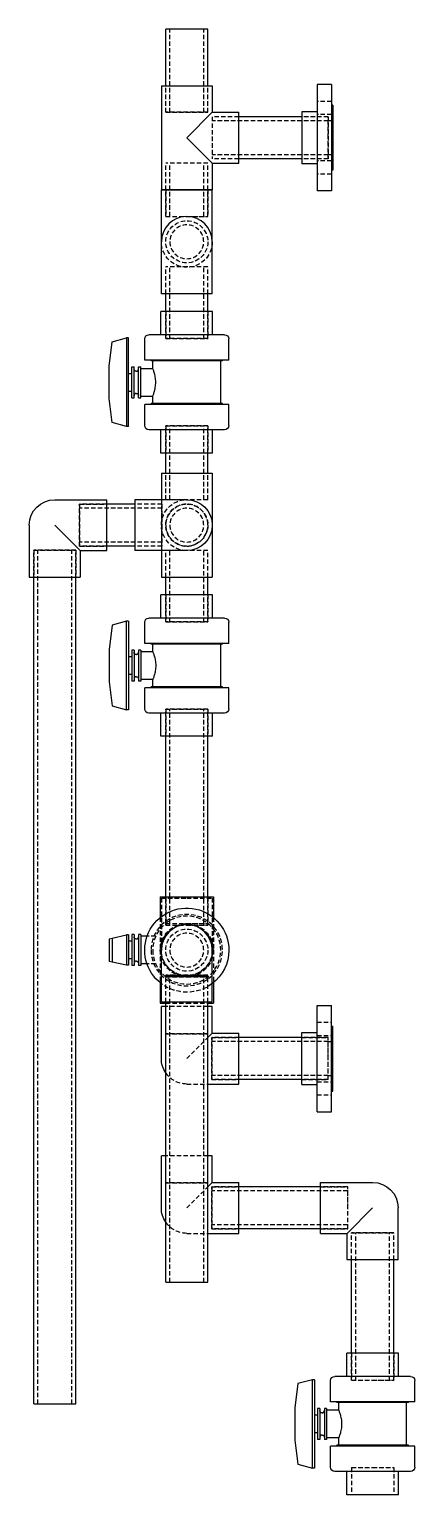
# Model space of a CAD drawing. Header units: inches. Extents: x 384 to 2495, y 344 to 1371.
# Drawn here: x 2135.8 to 2157.5, y 477.1 to 559.9 of the extents above; entities that cross this region are included whole.
import ezdxf

# ---------------------------------------------------------------- set-up
doc = ezdxf.new("R2010")
doc.units = ezdxf.units.IN
doc.header["$MEASUREMENT"] = 0
doc.linetypes.add('HIDDEN', pattern=[0.375, 0.25, -0.125])
doc.layers.add('HIDDEN', color=4, linetype='HIDDEN')
doc.layers.add('VISIBLE', color=7, linetype='Continuous')

msp = doc.modelspace()

# ---------------------------------------------------------------- linework, layer by layer
at = {"layer": 'HIDDEN'}
for p, q in [((2143.703, 555.207), (2143.703, 559.894)), ((2145.616, 555.207), (2145.616, 559.894)), ((2143.472, 555.207), (2143.472, 556.707)), ((2143.472, 555.207), (2143.472, 556.707)), ((2145.847, 555.207), (2145.847, 556.707)), ((2145.847, 555.207), (2145.847, 556.707)), ((2152.842, 555.824), (2152.029, 555.824)), ((2143.472, 555.207), (2145.847, 555.207)), ((2145.847, 555.207), (2143.472, 555.207)), ((2146.097, 554.957), (2146.097, 552.582)), ((2147.597, 554.957), (2146.097, 554.957)), ((2146.097, 554.957), (2146.097, 552.582)), ((2147.597, 554.957), (2146.097, 554.957)), ((2152.654, 554.726), (2146.097, 554.726)), ((2152.654, 554.957), (2151.154, 554.957)), ((2152.654, 554.957), (2151.154, 554.957)), ((2152.842, 555.074), (2152.029, 555.074)), ((2152.654, 553.769), (2152.654, 554.957)), ((2152.654, 554.957), (2152.654, 554.609)), ((2152.842, 554.726), (2152.654, 554.726)), ((2152.654, 554.609), (2152.654, 552.582)), ((2152.904, 554.919), (2152.842, 554.919)), ((2152.654, 552.582), (2152.654, 553.769)), ((2152.654, 552.813), (2146.097, 552.813)), ((2152.842, 552.813), (2152.654, 552.813)), ((2145.847, 552.332), (2143.472, 552.332)), ((2143.472, 549.332), (2143.472, 552.332)), ((2145.847, 552.332), (2143.472, 552.332)), ((2143.472, 550.832), (2143.472, 552.332)), ((2143.703, 549.332), (2143.703, 552.332)), ((2145.616, 549.332), (2145.616, 552.332)), ((2145.847, 549.332), (2145.847, 552.332)), ((2145.847, 550.832), (2145.847, 552.332)), ((2147.597, 552.582), (2146.097, 552.582)), ((2147.597, 552.582), (2146.097, 552.582)), ((2152.654, 552.582), (2151.154, 552.582)), ((2152.654, 552.582), (2151.154, 552.582)), ((2152.842, 552.465), (2152.029, 552.465)), ((2152.904, 552.619), (2152.842, 552.619)), ((2152.842, 551.715), (2152.029, 551.715)), ((2143.472, 550.832), (2143.472, 549.332)), ((2145.847, 550.832), (2145.847, 549.332)), ((2143.472, 549.332), (2145.847, 549.332)), ((2143.472, 549.332), (2144.66, 549.332)), ((2144.66, 549.332), (2145.847, 549.332)), ((2145.847, 546.488), (2143.472, 546.488)), ((2143.472, 544.957), (2143.472, 546.488)), ((2145.847, 546.488), (2143.472, 546.488)), ((2143.472, 544.957), (2143.472, 546.488)), ((2143.703, 542.425), (2143.703, 546.488)), ((2145.616, 542.425), (2145.616, 546.488)), ((2145.847, 544.957), (2145.847, 546.488)), ((2145.847, 544.957), (2145.847, 546.488)), ((2143.472, 542.425), (2143.472, 543.957)), ((2143.472, 543.957), (2143.472, 542.425)), ((2145.847, 542.425), (2145.847, 543.957)), ((2145.847, 543.957), (2145.847, 542.425)), ((2145.847, 542.425), (2143.472, 542.425)), ((2143.472, 542.425), (2144.66, 542.425)), ((2144.66, 542.425), (2145.847, 542.425)), ((2145.847, 537.498), (2143.472, 537.498)), ((2143.472, 535.967), (2143.472, 537.498)), ((2143.472, 537.498), (2144.66, 537.498)), ((2143.472, 537.498), (2143.472, 535.967)), ((2143.703, 533.332), (2143.703, 537.498)), ((2144.66, 537.498), (2145.847, 537.498)), ((2145.616, 533.332), (2145.616, 537.498)), ((2145.847, 535.967), (2145.847, 537.498)), ((2145.847, 537.498), (2145.847, 535.967)), ((2143.472, 533.332), (2143.472, 534.832)), ((2143.472, 533.332), (2143.472, 534.832)), ((2145.847, 533.332), (2145.847, 534.832)), ((2145.847, 533.332), (2145.847, 534.832)), ((2138.607, 533.082), (2138.607, 530.707)), ((2140.138, 533.082), (2138.607, 533.082)), ((2138.607, 530.707), (2138.607, 533.082)), ((2138.607, 533.082), (2140.138, 533.082)), ((2143.253, 533.082), (2141.722, 533.082)), ((2143.253, 533.082), (2141.722, 533.082)), ((2143.222, 533.332), (2143.222, 530.457)), ((2143.253, 531.894), (2143.253, 533.082)), ((2143.253, 533.082), (2143.253, 531.894)), ((2145.847, 533.332), (2144.66, 533.332)), ((2145.847, 533.332), (2144.66, 533.332)), ((2143.253, 532.851), (2138.607, 532.851)), ((2143.253, 530.707), (2143.253, 531.894)), ((2143.253, 531.894), (2143.253, 530.707)), ((2138.388, 530.488), (2136.013, 530.488)), ((2136.013, 528.957), (2136.013, 530.488)), ((2136.013, 530.488), (2138.388, 530.488)), ((2136.013, 530.488), (2136.013, 528.957)), ((2136.244, 482.269), (2136.244, 530.488)), ((2138.157, 482.269), (2138.157, 530.488)), ((2138.388, 528.957), (2138.388, 530.488)), ((2138.388, 530.488), (2138.388, 528.957)), ((2143.253, 530.938), (2138.607, 530.938)), ((2140.138, 530.707), (2138.607, 530.707)), ((2138.607, 530.707), (2140.138, 530.707)), ((2143.253, 530.707), (2141.722, 530.707)), ((2143.253, 530.707), (2141.722, 530.707)), ((2143.472, 528.957), (2143.472, 530.457)), ((2143.472, 528.957), (2143.472, 530.457)), ((2143.703, 526.425), (2143.703, 530.457)), ((2145.847, 530.457), (2144.66, 530.457)), ((2145.847, 530.457), (2144.66, 530.457)), ((2145.616, 526.425), (2145.616, 530.457)), ((2145.847, 528.957), (2145.847, 530.457)), ((2145.847, 528.957), (2145.847, 530.457)), ((2143.472, 526.425), (2143.472, 527.957)), ((2143.472, 527.957), (2143.472, 526.425)), ((2145.847, 526.425), (2145.847, 527.957)), ((2145.847, 527.957), (2145.847, 526.425)), ((2145.847, 526.425), (2143.472, 526.425)), ((2143.472, 526.425), (2144.66, 526.425)), ((2144.66, 526.425), (2145.847, 526.425)), ((2145.847, 521.498), (2143.472, 521.498)), ((2143.472, 519.967), (2143.472, 521.498)), ((2143.472, 521.498), (2144.66, 521.498)), ((2143.472, 521.498), (2143.472, 519.967)), ((2143.703, 509.394), (2143.703, 521.498)), ((2144.66, 521.498), (2145.847, 521.498)), ((2145.616, 509.394), (2145.616, 521.498)), ((2145.847, 519.967), (2145.847, 521.498)), ((2145.847, 521.498), (2145.847, 519.967)), ((2143.222, 510.832), (2144.66, 510.832)), ((2143.222, 510.832), (2143.222, 507.894)), ((2143.472, 509.394), (2143.472, 510.894)), ((2143.472, 510.894), (2143.472, 509.394)), ((2144.66, 510.832), (2146.097, 510.832)), ((2145.847, 509.394), (2145.847, 510.894)), ((2145.847, 510.894), (2145.847, 509.394)), ((2146.097, 510.832), (2146.097, 507.894)), ((2143.16, 509.736), (2143.16, 507.894)), ((2143.472, 509.394), (2145.847, 509.394)), ((2143.472, 509.3), (2143.472, 509.394)), ((2143.472, 509.394), (2143.472, 509.3)), ((2143.472, 509.394), (2144.66, 509.394)), ((2143.472, 509.3), (2145.847, 509.3)), ((2143.472, 509.3), (2144.66, 509.3)), ((2143.703, 509.3), (2143.703, 509.394)), ((2144.66, 509.394), (2145.847, 509.394)), ((2144.66, 509.3), (2145.847, 509.3)), ((2145.616, 509.3), (2145.616, 509.394)), ((2145.847, 509.3), (2145.847, 509.394)), ((2145.847, 509.394), (2145.847, 509.3)), ((2146.16, 509.736), (2146.16, 507.894)), ((2142.905, 508.674), (2142.416, 508.674)), ((2143.16, 507.894), (2143.16, 506.053)), ((2146.16, 507.894), (2146.16, 506.053)), ((2142.905, 507.114), (2142.416, 507.114)), ((2143.472, 506.488), (2145.847, 506.488)), ((2143.472, 504.957), (2143.472, 506.488)), ((2145.847, 506.488), (2143.472, 506.488)), ((2143.472, 504.957), (2143.472, 506.488)), ((2145.847, 506.457), (2143.472, 506.457)), ((2143.472, 506.457), (2144.66, 506.457)), ((2143.703, 489.144), (2143.703, 506.488)), ((2144.66, 506.457), (2145.847, 506.457)), ((2145.616, 489.144), (2145.616, 506.488)), ((2145.847, 504.957), (2145.847, 506.488)), ((2145.847, 504.957), (2145.847, 506.488)), ((2145.847, 506.394), (2143.472, 506.394)), ((2143.472, 506.394), (2144.66, 506.394)), ((2144.66, 506.394), (2145.847, 506.394)), ((2143.472, 504.894), (2144.66, 504.894)), ((2144.66, 504.894), (2145.847, 504.894)), ((2145.847, 504.707), (2143.472, 504.707)), ((2143.472, 503.175), (2145.847, 503.175)), ((2145.847, 503.175), (2143.472, 503.175)), ((2152.029, 503.824), (2152.842, 503.824)), ((2144.66, 501.769), (2145.847, 502.957)), ((2146.066, 502.957), (2146.066, 500.582)), ((2147.597, 502.957), (2146.066, 502.957)), ((2146.066, 500.582), (2146.066, 502.957)), ((2146.066, 502.957), (2147.597, 502.957)), ((2152.654, 502.726), (2146.066, 502.726)), ((2152.654, 502.957), (2151.154, 502.957)), ((2151.154, 502.957), (2152.654, 502.957)), ((2152.029, 503.074), (2152.842, 503.074)), ((2152.654, 501.769), (2152.654, 502.957)), ((2152.654, 500.929), (2152.654, 502.957)), ((2152.654, 502.726), (2152.842, 502.726)), ((2152.842, 502.919), (2152.904, 502.919)), ((2152.654, 500.582), (2152.654, 501.769)), ((2152.654, 500.813), (2146.066, 500.813)), ((2152.654, 500.582), (2152.654, 500.929)), ((2152.654, 500.813), (2152.842, 500.813)), ((2144.66, 500.332), (2145.847, 500.332)), ((2147.597, 500.582), (2146.066, 500.582)), ((2146.066, 500.582), (2147.597, 500.582)), ((2152.654, 500.582), (2151.154, 500.582)), ((2151.154, 500.582), (2152.654, 500.582)), ((2152.029, 500.465), (2152.842, 500.465)), ((2152.842, 500.619), (2152.904, 500.619)), ((2152.029, 499.715), (2152.842, 499.715)), ((2145.847, 496.274), (2143.472, 496.274)), ((2143.472, 494.743), (2145.847, 494.743)), ((2145.847, 494.743), (2143.472, 494.743)), ((2144.66, 493.337), (2145.847, 494.524)), ((2146.066, 494.524), (2146.066, 492.149)), ((2147.597, 494.524), (2146.066, 494.524)), ((2146.066, 492.149), (2146.066, 494.524)), ((2146.066, 494.524), (2147.597, 494.524)), ((2153.753, 494.293), (2146.066, 494.293)), ((2153.753, 494.524), (2152.222, 494.524)), ((2152.222, 494.524), (2153.753, 494.524)), ((2153.753, 493.337), (2153.753, 494.524)), ((2153.753, 492.149), (2153.753, 494.524)), ((2153.753, 492.149), (2153.753, 493.337)), ((2144.66, 491.899), (2145.847, 491.899)), ((2153.753, 492.38), (2146.066, 492.38)), ((2147.597, 492.149), (2146.066, 492.149)), ((2146.066, 492.149), (2147.597, 492.149)), ((2153.753, 492.149), (2152.222, 492.149)), ((2152.222, 492.149), (2153.753, 492.149)), ((2153.972, 491.931), (2156.347, 491.931)), ((2153.972, 490.399), (2153.972, 491.931)), ((2156.347, 491.931), (2153.972, 491.931)), ((2153.972, 490.399), (2153.972, 491.931)), ((2154.203, 483.6), (2154.203, 491.931)), ((2156.116, 483.6), (2156.116, 491.931)), ((2156.347, 490.399), (2156.347, 491.931)), ((2156.347, 490.399), (2156.347, 491.931)), ((2153.972, 483.6), (2153.972, 485.131)), ((2153.972, 485.131), (2153.972, 483.6)), ((2156.347, 483.6), (2156.347, 485.131)), ((2156.347, 485.131), (2156.347, 483.6)), ((2153.972, 483.6), (2156.347, 483.6)), ((2153.972, 483.6), (2155.16, 483.6)), ((2155.16, 483.6), (2156.347, 483.6)), ((2153.972, 478.672), (2155.16, 478.672)), ((2153.972, 478.672), (2153.972, 477.141)), ((2155.16, 478.672), (2156.347, 478.672)), ((2156.347, 478.672), (2156.347, 477.141))]:
    msp.add_line(p, q, dxfattribs=at)
for centre, radius in [((2144.66, 547.894), 1.188), ((2144.66, 547.894), 1.188), ((2144.66, 531.894), 1.188), ((2144.66, 507.894), 1.5), ((2144.66, 507.894), 1.188), ((2144.66, 507.894), 1.188)]:
    msp.add_circle(centre, radius, dxfattribs=at)
at = {"layer": 'HIDDEN', "extrusion": (0, 0, -1)}
for centre, radius in [((-2144.66, 547.894), 0.957), ((-2144.66, 531.894), 1.188), ((-2144.66, 531.894), 0.957), ((-2144.66, 507.894), 2.016), ((-2144.66, 507.894), 1.92), ((-2144.66, 507.894), 0.957)]:
    msp.add_circle(centre, radius, dxfattribs=at)
for centre, radius, start, end in [((-2144.66, 547.894), 1.438, 180, 0), ((-2144.66, 531.894), 1.438, 270, 90), ((-2144.66, 507.894), 1.438, 180, 0), ((-2144.66, 507.894), 1.46, 190.07191, 349.92809), ((-2144.66, 507.894), 2.375, 232.75222, 307.24778), ((-2144.66, 501.769), 1.437, 270, 325.69885), ((-2144.66, 493.337), 1.437, 270, 325.69885)]:
    msp.add_arc(centre, radius, start, end, dxfattribs=at)
at = {"layer": 'VISIBLE'}
for p, q in [((2145.847, 559.894), (2143.472, 559.894)), ((2143.472, 556.707), (2143.472, 559.894)), ((2145.847, 556.707), (2145.847, 559.894)), ((2143.222, 556.707), (2146.097, 556.707)), ((2143.222, 556.707), (2143.222, 550.832)), ((2146.097, 556.707), (2146.097, 555.207)), ((2152.029, 556.769), (2152.029, 555.89)), ((2152.842, 556.769), (2152.029, 556.769)), ((2152.842, 556.769), (2152.842, 555.89)), ((2152.029, 555.89), (2152.029, 550.769)), ((2152.842, 555.89), (2152.842, 550.769)), ((2152.904, 555.604), (2152.842, 555.604)), ((2152.904, 555.604), (2152.904, 555.067)), ((2144.66, 553.769), (2146.097, 555.207)), ((2146.097, 555.207), (2147.597, 555.207)), ((2147.597, 552.332), (2147.597, 555.207)), ((2151.154, 554.957), (2147.597, 554.957)), ((2151.154, 555.238), (2151.154, 554.808)), ((2152.029, 555.238), (2151.154, 555.238)), ((2151.154, 554.808), (2151.154, 552.3)), ((2152.904, 555.067), (2152.904, 551.934)), ((2146.097, 552.332), (2144.66, 553.769)), ((2146.097, 552.332), (2146.097, 550.832)), ((2146.097, 552.332), (2147.597, 552.332)), ((2151.154, 552.582), (2147.597, 552.582)), ((2152.029, 552.3), (2151.154, 552.3)), ((2152.904, 551.934), (2152.842, 551.934)), ((2144.66, 550.832), (2143.222, 550.832)), ((2143.222, 547.894), (2143.222, 550.832)), ((2143.222, 550.832), (2146.097, 550.832)), ((2146.097, 550.832), (2144.66, 550.832)), ((2146.097, 547.894), (2146.097, 550.832)), ((2152.842, 550.769), (2152.029, 550.769)), ((2143.222, 544.957), (2143.222, 547.894)), ((2146.097, 544.957), (2146.097, 547.894)), ((2146.097, 544.957), (2143.222, 544.957)), ((2143.472, 543.957), (2143.472, 544.957)), ((2145.847, 543.957), (2145.847, 544.957)), ((2146.12, 543.957), (2143.2, 543.957)), ((2143.2, 542.647), (2143.2, 543.957)), ((2146.12, 542.647), (2146.12, 543.957)), ((2140.27, 540.871), (2140.438, 542.241)), ((2140.438, 542.241), (2141.26, 542.462)), ((2141.37, 542.462), (2141.26, 542.462)), ((2141.26, 542.462), (2141.26, 537.462)), ((2141.37, 537.462), (2141.37, 542.462)), ((2142.285, 541.217), (2142.285, 542.409)), ((2146.797, 542.647), (2142.522, 542.647)), ((2147.035, 541.217), (2147.035, 542.409)), ((2147.035, 541.217), (2142.285, 541.217)), ((2142.644, 541.166), (2142.644, 541.217)), ((2146.676, 541.166), (2146.676, 541.217)), ((2140.27, 539.053), (2140.27, 540.871)), ((2141.37, 540.462), (2141.55, 540.462)), ((2141.55, 539.087), (2141.55, 540.837)), ((2141.55, 540.837), (2141.68, 540.837)), ((2141.68, 539.087), (2141.68, 540.837)), ((2141.68, 540.702), (2141.68, 540.712)), ((2141.681, 540.693), (2141.68, 540.702)), ((2141.683, 540.683), (2141.681, 540.693)), ((2141.686, 540.673), (2141.683, 540.683)), ((2141.69, 540.663), (2141.686, 540.673)), ((2141.694, 540.653), (2141.69, 540.663)), ((2141.7, 540.644), (2141.694, 540.653)), ((2141.706, 540.634), (2141.7, 540.644)), ((2141.714, 540.626), (2141.706, 540.634)), ((2141.722, 540.618), (2141.714, 540.626)), ((2141.731, 540.611), (2141.722, 540.618)), ((2141.741, 540.604), (2141.731, 540.611)), ((2141.752, 540.598), (2141.741, 540.604)), ((2141.763, 540.594), (2141.752, 540.598)), ((2141.775, 540.59), (2141.763, 540.594)), ((2141.787, 540.588), (2141.775, 540.59)), ((2141.799, 540.587), (2141.787, 540.588)), ((2141.799, 540.587), (2141.811, 540.587)), ((2141.811, 540.587), (2141.823, 540.588)), ((2141.823, 540.588), (2141.835, 540.59)), ((2141.835, 540.59), (2141.846, 540.594)), ((2141.846, 540.594), (2141.858, 540.598)), ((2141.858, 540.598), (2141.869, 540.604)), ((2141.869, 540.604), (2141.878, 540.611)), ((2141.878, 540.611), (2141.888, 540.618)), ((2141.888, 540.618), (2141.896, 540.626)), ((2141.896, 540.626), (2141.903, 540.634)), ((2141.903, 540.634), (2141.91, 540.644)), ((2141.91, 540.644), (2141.915, 540.653)), ((2141.915, 540.653), (2141.92, 540.663)), ((2141.92, 540.663), (2141.924, 540.673)), ((2141.924, 540.673), (2141.926, 540.683)), ((2141.926, 540.683), (2141.928, 540.693)), ((2141.928, 540.693), (2141.929, 540.702)), ((2141.929, 540.702), (2141.93, 540.712)), ((2141.93, 539.087), (2141.93, 540.837)), ((2141.93, 540.837), (2142.06, 540.837)), ((2142.06, 539.087), (2142.06, 540.837)), ((2142.06, 540.742), (2142.74, 540.742)), ((2146.676, 541.166), (2142.644, 541.166)), ((2142.74, 540.742), (2142.74, 541.166)), ((2146.58, 538.757), (2146.58, 541.166)), ((2140.438, 537.682), (2140.27, 539.053)), ((2141.37, 539.461), (2141.55, 539.461)), ((2141.55, 539.087), (2141.68, 539.087)), ((2141.681, 539.23), (2141.68, 539.221)), ((2141.68, 539.221), (2141.68, 539.212)), ((2141.683, 539.24), (2141.681, 539.23)), ((2141.686, 539.25), (2141.683, 539.24)), ((2141.69, 539.26), (2141.686, 539.25)), ((2141.694, 539.27), (2141.69, 539.26)), ((2141.7, 539.28), (2141.694, 539.27)), ((2141.706, 539.289), (2141.7, 539.28)), ((2141.714, 539.297), (2141.706, 539.289)), ((2141.722, 539.305), (2141.714, 539.297)), ((2141.731, 539.313), (2141.722, 539.305)), ((2141.741, 539.319), (2141.731, 539.313)), ((2141.752, 539.325), (2141.741, 539.319)), ((2141.763, 539.329), (2141.752, 539.325)), ((2141.775, 539.333), (2141.763, 539.329)), ((2141.787, 539.335), (2141.775, 539.333)), ((2141.799, 539.336), (2141.787, 539.335)), ((2141.799, 539.336), (2141.811, 539.336)), ((2141.811, 539.336), (2141.823, 539.335)), ((2141.823, 539.335), (2141.835, 539.333)), ((2141.835, 539.333), (2141.846, 539.329)), ((2141.846, 539.329), (2141.858, 539.325)), ((2141.858, 539.325), (2141.869, 539.319)), ((2141.869, 539.319), (2141.878, 539.313)), ((2141.878, 539.313), (2141.888, 539.305)), ((2141.888, 539.305), (2141.896, 539.297)), ((2141.896, 539.297), (2141.903, 539.289)), ((2141.903, 539.289), (2141.91, 539.28)), ((2141.91, 539.28), (2141.915, 539.27)), ((2141.915, 539.27), (2141.92, 539.26)), ((2141.92, 539.26), (2141.924, 539.25)), ((2141.924, 539.25), (2141.926, 539.24)), ((2141.926, 539.24), (2141.928, 539.23)), ((2141.928, 539.23), (2141.929, 539.221)), ((2141.929, 539.221), (2141.93, 539.212)), ((2141.93, 539.087), (2142.06, 539.087)), ((2142.06, 539.182), (2142.74, 539.182)), ((2146.676, 538.757), (2142.644, 538.757)), ((2142.644, 538.707), (2142.644, 538.757)), ((2142.74, 538.757), (2142.74, 539.182)), ((2146.676, 538.707), (2146.676, 538.757)), ((2147.035, 538.707), (2142.285, 538.707)), ((2142.285, 537.514), (2142.285, 538.707)), ((2147.035, 537.514), (2147.035, 538.707)), ((2141.26, 537.462), (2140.438, 537.682)), ((2141.37, 537.462), (2141.26, 537.462)), ((2146.797, 537.277), (2142.522, 537.277)), ((2143.2, 535.967), (2143.2, 537.277)), ((2146.12, 535.967), (2146.12, 537.277)), ((2146.12, 535.967), (2143.2, 535.967)), ((2143.472, 534.832), (2143.472, 535.967)), ((2145.847, 534.832), (2145.847, 535.967)), ((2143.222, 534.832), (2144.66, 534.832)), ((2143.222, 534.832), (2143.222, 533.332)), ((2144.66, 534.832), (2146.097, 534.832)), ((2146.097, 534.832), (2146.097, 528.957)), ((2137.201, 533.332), (2140.138, 533.332)), ((2140.138, 530.457), (2140.138, 533.332)), ((2141.722, 533.082), (2140.138, 533.082)), ((2141.722, 533.332), (2141.722, 531.894)), ((2144.66, 533.332), (2141.722, 533.332)), ((2135.763, 531.894), (2135.763, 528.957)), ((2137.201, 531.894), (2138.638, 530.457)), ((2141.722, 531.894), (2141.722, 530.457)), ((2138.638, 530.457), (2140.138, 530.457)), ((2138.638, 530.457), (2138.638, 528.957)), ((2141.722, 530.707), (2140.138, 530.707)), ((2144.66, 530.457), (2141.722, 530.457)), ((2143.222, 530.457), (2143.222, 528.957)), ((2135.763, 528.957), (2138.638, 528.957)), ((2136.013, 482.269), (2136.013, 528.957)), ((2138.388, 482.269), (2138.388, 528.957)), ((2143.222, 528.957), (2144.66, 528.957)), ((2143.472, 527.957), (2143.472, 528.957)), ((2144.66, 528.957), (2146.097, 528.957)), ((2145.847, 527.957), (2145.847, 528.957)), ((2146.12, 527.957), (2143.2, 527.957)), ((2143.2, 526.647), (2143.2, 527.957)), ((2146.12, 526.647), (2146.12, 527.957)), ((2141.26, 526.462), (2140.438, 526.241)), ((2141.37, 526.462), (2141.26, 526.462)), ((2141.26, 521.462), (2141.26, 526.462)), ((2141.37, 526.462), (2141.37, 521.462)), ((2142.285, 525.217), (2142.285, 526.409)), ((2146.797, 526.647), (2142.522, 526.647)), ((2147.035, 525.217), (2147.035, 526.409)), ((2140.438, 526.241), (2140.27, 524.871)), ((2140.27, 524.871), (2140.27, 523.053)), ((2141.55, 524.837), (2141.55, 523.087)), ((2141.68, 524.837), (2141.55, 524.837)), ((2141.68, 524.837), (2141.68, 523.087)), ((2141.68, 524.702), (2141.68, 524.712)), ((2141.681, 524.693), (2141.68, 524.702)), ((2141.683, 524.683), (2141.681, 524.693)), ((2141.686, 524.673), (2141.683, 524.683)), ((2141.69, 524.663), (2141.686, 524.673)), ((2141.694, 524.653), (2141.69, 524.663)), ((2141.915, 524.653), (2141.92, 524.663)), ((2141.92, 524.663), (2141.924, 524.673)), ((2141.924, 524.673), (2141.926, 524.683)), ((2141.926, 524.683), (2141.928, 524.693)), ((2141.928, 524.693), (2141.929, 524.702)), ((2141.929, 524.702), (2141.93, 524.712)), ((2141.93, 524.837), (2141.93, 523.087)), ((2142.06, 524.837), (2141.93, 524.837)), ((2142.06, 524.837), (2142.06, 523.087)), ((2142.74, 524.742), (2142.06, 524.742)), ((2147.035, 525.217), (2142.285, 525.217)), ((2142.644, 525.166), (2142.644, 525.217)), ((2146.676, 525.166), (2142.644, 525.166)), ((2142.74, 524.742), (2142.74, 525.166)), ((2146.58, 522.757), (2146.58, 525.166)), ((2146.676, 525.166), (2146.676, 525.217)), ((2141.55, 524.462), (2141.37, 524.462)), ((2141.7, 524.644), (2141.694, 524.653)), ((2141.706, 524.634), (2141.7, 524.644)), ((2141.714, 524.626), (2141.706, 524.634)), ((2141.722, 524.618), (2141.714, 524.626)), ((2141.731, 524.611), (2141.722, 524.618)), ((2141.741, 524.604), (2141.731, 524.611)), ((2141.752, 524.598), (2141.741, 524.604)), ((2141.763, 524.594), (2141.752, 524.598)), ((2141.775, 524.59), (2141.763, 524.594)), ((2141.787, 524.588), (2141.775, 524.59)), ((2141.799, 524.587), (2141.787, 524.588)), ((2141.811, 524.587), (2141.799, 524.587)), ((2141.811, 524.587), (2141.823, 524.588)), ((2141.823, 524.588), (2141.835, 524.59)), ((2141.835, 524.59), (2141.846, 524.594)), ((2141.846, 524.594), (2141.858, 524.598)), ((2141.858, 524.598), (2141.869, 524.604)), ((2141.869, 524.604), (2141.878, 524.611)), ((2141.878, 524.611), (2141.888, 524.618)), ((2141.888, 524.618), (2141.896, 524.626)), ((2141.896, 524.626), (2141.903, 524.634)), ((2141.903, 524.634), (2141.91, 524.644)), ((2141.91, 524.644), (2141.915, 524.653)), ((2140.27, 523.053), (2140.438, 521.682)), ((2141.55, 523.461), (2141.37, 523.461)), ((2141.68, 523.087), (2141.55, 523.087)), ((2141.681, 523.23), (2141.68, 523.221)), ((2141.68, 523.221), (2141.68, 523.212)), ((2141.683, 523.24), (2141.681, 523.23)), ((2141.686, 523.25), (2141.683, 523.24)), ((2141.69, 523.26), (2141.686, 523.25)), ((2141.694, 523.27), (2141.69, 523.26)), ((2141.7, 523.28), (2141.694, 523.27)), ((2141.706, 523.289), (2141.7, 523.28)), ((2141.714, 523.297), (2141.706, 523.289)), ((2141.722, 523.305), (2141.714, 523.297)), ((2141.731, 523.313), (2141.722, 523.305)), ((2141.741, 523.319), (2141.731, 523.313)), ((2141.752, 523.325), (2141.741, 523.319)), ((2141.763, 523.329), (2141.752, 523.325)), ((2141.775, 523.333), (2141.763, 523.329)), ((2141.787, 523.335), (2141.775, 523.333)), ((2141.799, 523.336), (2141.787, 523.335)), ((2141.811, 523.336), (2141.799, 523.336)), ((2141.811, 523.336), (2141.823, 523.335)), ((2141.823, 523.335), (2141.835, 523.333)), ((2141.835, 523.333), (2141.846, 523.329)), ((2141.846, 523.329), (2141.858, 523.325)), ((2141.858, 523.325), (2141.869, 523.319)), ((2141.869, 523.319), (2141.878, 523.313)), ((2141.878, 523.313), (2141.888, 523.305)), ((2141.888, 523.305), (2141.896, 523.297)), ((2141.896, 523.297), (2141.903, 523.289)), ((2141.903, 523.289), (2141.91, 523.28)), ((2141.91, 523.28), (2141.915, 523.27)), ((2141.915, 523.27), (2141.92, 523.26)), ((2141.92, 523.26), (2141.924, 523.25)), ((2141.924, 523.25), (2141.926, 523.24)), ((2141.926, 523.24), (2141.928, 523.23)), ((2141.928, 523.23), (2141.929, 523.221)), ((2141.929, 523.221), (2141.93, 523.212)), ((2142.06, 523.087), (2141.93, 523.087)), ((2142.74, 523.182), (2142.06, 523.182)), ((2142.74, 522.757), (2142.74, 523.182)), ((2147.035, 522.707), (2142.285, 522.707)), ((2142.285, 521.514), (2142.285, 522.707)), ((2146.676, 522.757), (2142.644, 522.757)), ((2142.644, 522.707), (2142.644, 522.757)), ((2146.676, 522.707), (2146.676, 522.757)), ((2147.035, 521.514), (2147.035, 522.707)), ((2140.438, 521.682), (2141.26, 521.462)), ((2141.37, 521.462), (2141.26, 521.462)), ((2146.797, 521.277), (2142.522, 521.277)), ((2143.2, 519.967), (2143.2, 521.277)), ((2146.12, 519.967), (2146.12, 521.277)), ((2146.12, 519.967), (2143.2, 519.967)), ((2143.472, 510.894), (2143.472, 519.967)), ((2145.847, 510.894), (2145.847, 519.967)), ((2143.16, 510.894), (2144.66, 510.894)), ((2143.16, 510.894), (2143.16, 509.736)), ((2144.66, 510.894), (2146.16, 510.894)), ((2146.16, 510.894), (2146.16, 509.736)), ((2140.27, 508.539), (2140.438, 508.574)), ((2140.27, 508.539), (2140.27, 507.25)), ((2140.438, 508.574), (2141.26, 508.749)), ((2140.438, 508.574), (2140.438, 507.214)), ((2141.37, 508.749), (2141.26, 508.749)), ((2141.26, 508.749), (2141.26, 507.039)), ((2141.37, 508.749), (2141.37, 507.039)), ((2141.55, 508.395), (2141.37, 508.395)), ((2141.55, 508.769), (2141.55, 507.019)), ((2141.68, 508.769), (2141.55, 508.769)), ((2141.68, 508.769), (2141.68, 507.019)), ((2141.68, 508.635), (2141.68, 508.644)), ((2141.681, 508.625), (2141.68, 508.635)), ((2141.683, 508.616), (2141.681, 508.625)), ((2141.686, 508.606), (2141.683, 508.616)), ((2141.69, 508.595), (2141.686, 508.606)), ((2141.694, 508.586), (2141.69, 508.595)), ((2141.7, 508.576), (2141.694, 508.586)), ((2141.706, 508.567), (2141.7, 508.576)), ((2141.714, 508.558), (2141.706, 508.567)), ((2141.722, 508.551), (2141.714, 508.558)), ((2141.731, 508.543), (2141.722, 508.551)), ((2141.741, 508.537), (2141.731, 508.543)), ((2141.752, 508.531), (2141.741, 508.537)), ((2141.763, 508.526), (2141.752, 508.531)), ((2141.775, 508.523), (2141.763, 508.526)), ((2141.787, 508.52), (2141.775, 508.523)), ((2141.799, 508.519), (2141.787, 508.52)), ((2141.811, 508.519), (2141.799, 508.519)), ((2141.811, 508.519), (2141.823, 508.52)), ((2141.823, 508.52), (2141.835, 508.523)), ((2141.835, 508.523), (2141.846, 508.526)), ((2141.846, 508.526), (2141.858, 508.531)), ((2141.858, 508.531), (2141.869, 508.537)), ((2141.869, 508.537), (2141.878, 508.543)), ((2141.878, 508.543), (2141.888, 508.551)), ((2141.888, 508.551), (2141.896, 508.558)), ((2141.896, 508.558), (2141.903, 508.567)), ((2141.903, 508.567), (2141.91, 508.576)), ((2141.91, 508.576), (2141.915, 508.586)), ((2141.915, 508.586), (2141.92, 508.595)), ((2141.92, 508.595), (2141.924, 508.606)), ((2141.924, 508.606), (2141.926, 508.616)), ((2141.926, 508.616), (2141.928, 508.625)), ((2141.928, 508.625), (2141.929, 508.635)), ((2141.929, 508.635), (2141.93, 508.644)), ((2141.93, 508.769), (2141.93, 507.019)), ((2142.06, 508.769), (2141.93, 508.769)), ((2142.06, 508.769), (2142.06, 507.019)), ((2142.416, 508.674), (2142.06, 508.674)), ((2141.55, 507.394), (2141.37, 507.394)), ((2143.222, 504.957), (2143.222, 507.894)), ((2146.097, 504.957), (2146.097, 507.894)), ((2140.438, 507.214), (2140.27, 507.25)), ((2141.26, 507.039), (2140.438, 507.214)), ((2141.37, 507.039), (2141.26, 507.039)), ((2141.68, 507.019), (2141.55, 507.019)), ((2141.681, 507.163), (2141.68, 507.153)), ((2141.68, 507.153), (2141.68, 507.144)), ((2141.683, 507.173), (2141.681, 507.163)), ((2141.686, 507.183), (2141.683, 507.173)), ((2141.69, 507.193), (2141.686, 507.183)), ((2141.694, 507.203), (2141.69, 507.193)), ((2141.7, 507.212), (2141.694, 507.203)), ((2141.706, 507.221), (2141.7, 507.212)), ((2141.714, 507.23), (2141.706, 507.221)), ((2141.722, 507.238), (2141.714, 507.23)), ((2141.731, 507.245), (2141.722, 507.238)), ((2141.741, 507.252), (2141.731, 507.245)), ((2141.752, 507.257), (2141.741, 507.252)), ((2141.763, 507.262), (2141.752, 507.257)), ((2141.775, 507.266), (2141.763, 507.262)), ((2141.787, 507.268), (2141.775, 507.266)), ((2141.799, 507.269), (2141.787, 507.268)), ((2141.811, 507.269), (2141.799, 507.269)), ((2141.811, 507.269), (2141.823, 507.268)), ((2141.823, 507.268), (2141.835, 507.266)), ((2141.835, 507.266), (2141.846, 507.262)), ((2141.846, 507.262), (2141.858, 507.257)), ((2141.858, 507.257), (2141.869, 507.252)), ((2141.869, 507.252), (2141.878, 507.245)), ((2141.878, 507.245), (2141.888, 507.238)), ((2141.888, 507.238), (2141.896, 507.23)), ((2141.896, 507.23), (2141.903, 507.221)), ((2141.903, 507.221), (2141.91, 507.212)), ((2141.91, 507.212), (2141.915, 507.203)), ((2141.915, 507.203), (2141.92, 507.193)), ((2141.92, 507.193), (2141.924, 507.183)), ((2141.924, 507.183), (2141.926, 507.173)), ((2141.926, 507.173), (2141.928, 507.163)), ((2141.928, 507.163), (2141.929, 507.153)), ((2141.929, 507.153), (2141.93, 507.144)), ((2142.06, 507.019), (2141.93, 507.019)), ((2142.416, 507.114), (2142.06, 507.114)), ((2143.16, 506.053), (2143.16, 504.894)), ((2146.16, 506.053), (2146.16, 504.894)), ((2143.16, 504.894), (2143.472, 504.894)), ((2146.097, 504.957), (2143.222, 504.957)), ((2143.472, 489.144), (2143.472, 504.957)), ((2145.847, 489.144), (2145.847, 504.957)), ((2145.847, 504.894), (2146.16, 504.894)), ((2143.472, 504.707), (2143.222, 504.707)), ((2143.222, 501.769), (2143.222, 504.707)), ((2146.097, 504.707), (2145.847, 504.707)), ((2146.097, 503.207), (2146.097, 504.707)), ((2152.029, 499.648), (2152.029, 504.769)), ((2152.029, 504.769), (2152.842, 504.769)), ((2152.842, 499.648), (2152.842, 504.769)), ((2145.847, 502.957), (2146.097, 503.207)), ((2146.097, 503.207), (2147.597, 503.207)), ((2147.597, 500.332), (2147.597, 503.207)), ((2151.154, 500.731), (2151.154, 503.238)), ((2151.154, 503.238), (2152.029, 503.238)), ((2152.842, 503.604), (2152.904, 503.604)), ((2152.904, 500.472), (2152.904, 503.604)), ((2151.154, 502.957), (2147.597, 502.957)), ((2151.154, 500.3), (2151.154, 500.731)), ((2145.847, 500.332), (2147.597, 500.332)), ((2151.154, 500.582), (2147.597, 500.582)), ((2151.154, 500.3), (2152.029, 500.3)), ((2152.842, 499.934), (2152.904, 499.934)), ((2152.904, 499.934), (2152.904, 500.472)), ((2152.029, 498.769), (2152.029, 499.648)), ((2152.842, 498.769), (2152.842, 499.648)), ((2152.029, 498.769), (2152.842, 498.769)), ((2143.472, 496.274), (2143.222, 496.274)), ((2143.222, 493.337), (2143.222, 496.274)), ((2146.097, 496.274), (2145.847, 496.274)), ((2146.097, 494.774), (2146.097, 496.274)), ((2145.847, 494.524), (2146.097, 494.774)), ((2146.097, 494.774), (2147.597, 494.774)), ((2147.597, 491.899), (2147.597, 494.774)), ((2152.222, 494.524), (2147.597, 494.524)), ((2152.222, 491.899), (2152.222, 494.774)), ((2152.222, 494.774), (2155.16, 494.774)), ((2155.16, 493.337), (2153.722, 491.899)), ((2156.597, 490.399), (2156.597, 493.337)), ((2145.847, 491.899), (2147.597, 491.899)), ((2152.222, 492.149), (2147.597, 492.149)), ((2152.222, 491.899), (2153.722, 491.899)), ((2153.722, 490.399), (2153.722, 491.899)), ((2156.597, 490.399), (2153.722, 490.399)), ((2153.972, 485.131), (2153.972, 490.399)), ((2156.347, 485.131), (2156.347, 490.399)), ((2143.472, 489.144), (2145.847, 489.144)), ((2156.62, 485.131), (2153.7, 485.131)), ((2153.7, 483.821), (2153.7, 485.131)), ((2156.62, 483.821), (2156.62, 485.131)), ((2150.938, 483.416), (2150.77, 482.045)), ((2151.76, 483.636), (2150.938, 483.416)), ((2151.87, 483.636), (2151.76, 483.636)), ((2151.76, 478.636), (2151.76, 483.636)), ((2151.87, 483.636), (2151.87, 478.636)), ((2152.785, 482.391), (2152.785, 483.583)), ((2157.297, 483.821), (2153.022, 483.821)), ((2157.535, 482.391), (2157.535, 483.583)), ((2136.013, 482.269), (2138.388, 482.269)), ((2150.77, 482.045), (2150.77, 480.227)), ((2152.05, 481.636), (2151.87, 481.636)), ((2152.05, 482.011), (2152.05, 480.261)), ((2152.18, 482.011), (2152.05, 482.011)), ((2152.18, 482.011), (2152.18, 480.261)), ((2152.18, 481.877), (2152.18, 481.886)), ((2152.181, 481.867), (2152.18, 481.877)), ((2152.183, 481.857), (2152.181, 481.867)), ((2152.186, 481.847), (2152.183, 481.857)), ((2152.19, 481.837), (2152.186, 481.847)), ((2152.194, 481.827), (2152.19, 481.837)), ((2152.2, 481.818), (2152.194, 481.827)), ((2152.206, 481.809), (2152.2, 481.818)), ((2152.214, 481.8), (2152.206, 481.809)), ((2152.222, 481.792), (2152.214, 481.8)), ((2152.231, 481.785), (2152.222, 481.792)), ((2152.241, 481.778), (2152.231, 481.785)), ((2152.252, 481.773), (2152.241, 481.778)), ((2152.263, 481.768), (2152.252, 481.773)), ((2152.275, 481.764), (2152.263, 481.768)), ((2152.287, 481.762), (2152.275, 481.764)), ((2152.299, 481.761), (2152.287, 481.762)), ((2152.311, 481.761), (2152.299, 481.761)), ((2152.311, 481.761), (2152.323, 481.762)), ((2152.323, 481.762), (2152.335, 481.764)), ((2152.335, 481.764), (2152.346, 481.768)), ((2152.346, 481.768), (2152.358, 481.773)), ((2152.358, 481.773), (2152.369, 481.778)), ((2152.369, 481.778), (2152.378, 481.785)), ((2152.378, 481.785), (2152.388, 481.792)), ((2152.388, 481.792), (2152.396, 481.8)), ((2152.396, 481.8), (2152.403, 481.809)), ((2152.403, 481.809), (2152.41, 481.818)), ((2152.41, 481.818), (2152.415, 481.827)), ((2152.415, 481.827), (2152.42, 481.837)), ((2152.42, 481.837), (2152.424, 481.847)), ((2152.424, 481.847), (2152.426, 481.857)), ((2152.426, 481.857), (2152.428, 481.867)), ((2152.428, 481.867), (2152.429, 481.877)), ((2152.429, 481.877), (2152.43, 481.886)), ((2152.43, 482.011), (2152.43, 480.261)), ((2152.56, 482.011), (2152.43, 482.011)), ((2152.56, 482.011), (2152.56, 480.261)), ((2153.24, 481.916), (2152.56, 481.916)), ((2157.535, 482.391), (2152.785, 482.391)), ((2153.144, 482.341), (2153.144, 482.391)), ((2157.176, 482.341), (2153.144, 482.341)), ((2153.24, 481.916), (2153.24, 482.341)), ((2157.08, 479.931), (2157.08, 482.341)), ((2157.176, 482.341), (2157.176, 482.391)), ((2150.77, 480.227), (2150.938, 478.856)), ((2152.05, 480.635), (2151.87, 480.635)), ((2152.18, 480.261), (2152.05, 480.261)), ((2152.181, 480.405), (2152.18, 480.395)), ((2152.18, 480.395), (2152.18, 480.386)), ((2152.183, 480.414), (2152.181, 480.405)), ((2152.186, 480.424), (2152.183, 480.414)), ((2152.19, 480.435), (2152.186, 480.424)), ((2152.194, 480.444), (2152.19, 480.435)), ((2152.2, 480.454), (2152.194, 480.444)), ((2152.206, 480.463), (2152.2, 480.454)), ((2152.214, 480.472), (2152.206, 480.463)), ((2152.222, 480.479), (2152.214, 480.472)), ((2152.231, 480.487), (2152.222, 480.479)), ((2152.241, 480.493), (2152.231, 480.487)), ((2152.252, 480.499), (2152.241, 480.493)), ((2152.263, 480.504), (2152.252, 480.499)), ((2152.275, 480.507), (2152.263, 480.504)), ((2152.287, 480.51), (2152.275, 480.507)), ((2152.299, 480.511), (2152.287, 480.51)), ((2152.311, 480.511), (2152.299, 480.511)), ((2152.311, 480.511), (2152.323, 480.51)), ((2152.323, 480.51), (2152.335, 480.507)), ((2152.335, 480.507), (2152.346, 480.504)), ((2152.346, 480.504), (2152.358, 480.499)), ((2152.358, 480.499), (2152.369, 480.493)), ((2152.369, 480.493), (2152.378, 480.487)), ((2152.378, 480.487), (2152.388, 480.479)), ((2152.388, 480.479), (2152.396, 480.472)), ((2152.396, 480.472), (2152.403, 480.463)), ((2152.403, 480.463), (2152.41, 480.454)), ((2152.41, 480.454), (2152.415, 480.444)), ((2152.415, 480.444), (2152.42, 480.435)), ((2152.42, 480.435), (2152.424, 480.424)), ((2152.424, 480.424), (2152.426, 480.414)), ((2152.426, 480.414), (2152.428, 480.405)), ((2152.428, 480.405), (2152.429, 480.395)), ((2152.429, 480.395), (2152.43, 480.386)), ((2152.56, 480.261), (2152.43, 480.261)), ((2153.24, 480.356), (2152.56, 480.356)), ((2153.24, 479.931), (2153.24, 480.356)), ((2157.535, 479.881), (2152.785, 479.881)), ((2152.785, 478.688), (2152.785, 479.881)), ((2157.176, 479.931), (2153.144, 479.931)), ((2153.144, 479.881), (2153.144, 479.931)), ((2157.176, 479.881), (2157.176, 479.931)), ((2157.535, 478.688), (2157.535, 479.881)), ((2150.938, 478.856), (2151.76, 478.636)), ((2151.87, 478.636), (2151.76, 478.636)), ((2157.297, 478.451), (2153.022, 478.451)), ((2153.7, 477.141), (2153.7, 478.451)), ((2156.62, 477.141), (2156.62, 478.451)), ((2156.62, 477.141), (2153.7, 477.141))]:
    msp.add_line(p, q, dxfattribs=at)
for centre in [(2144.66, 547.894), (2144.66, 507.894)]:
    msp.add_arc(centre, 1.438, 0, 180, dxfattribs=at)
at = {"layer": 'VISIBLE', "extrusion": (0, 0, -1)}
for centre, radius, start, end in [((-2142.522, 542.409), 0.238, 0, 90), ((-2146.797, 542.409), 0.238, 90, 180), ((-2142.522, 537.514), 0.238, 270, 360), ((-2146.797, 537.514), 0.238, 180, 270), ((-2137.201, 531.894), 1.438, 0, 90), ((-2144.66, 531.894), 1.438, 90, 270), ((-2142.522, 526.409), 0.238, 0, 90), ((-2146.797, 526.409), 0.238, 90, 180), ((-2142.522, 521.514), 0.238, 270, 360), ((-2146.797, 521.514), 0.238, 180, 270), ((-2144.66, 507.894), 2.375, 307.24778, 180), ((-2144.66, 507.894), 1.46, 349.92809, 180), ((-2144.66, 507.894), 1.46, 180, 190.07191), ((-2144.66, 507.894), 2.375, 180, 232.75222), ((-2144.66, 501.769), 1.438, 325.69885, 360), ((-2155.16, 493.337), 1.438, 90, 180), ((-2144.66, 493.337), 1.438, 325.69885, 360), ((-2153.022, 483.583), 0.238, 0, 90), ((-2157.297, 483.583), 0.238, 90, 180), ((-2153.022, 478.688), 0.238, 270, 360), ((-2157.297, 478.688), 0.238, 180, 270)]:
    msp.add_arc(centre, radius, start, end, dxfattribs=at)
at = {"layer": 'VISIBLE'}
for points, knots in [([(2142.905, 539.962), (2142.905, 540.061), (2142.896, 540.166), (2142.864, 540.358), (2142.841, 540.445), (2142.8, 540.582), (2142.778, 540.642), (2142.748, 540.722), (2142.74, 540.742), (2142.74, 540.742)], [0, 0, 0, 0, 0.297751, 0.297751, 0.595502, 0.595502, 0.892931, 0.892931, 1.19036, 1.19036, 1.19036, 1.19036]), ([(2142.74, 539.182), (2142.74, 539.182), (2142.748, 539.202), (2142.778, 539.282), (2142.8, 539.342), (2142.841, 539.479), (2142.864, 539.566), (2142.896, 539.757), (2142.905, 539.862), (2142.905, 539.962)], [3.57108, 3.57108, 3.57108, 3.57108, 3.868508, 3.868508, 4.165937, 4.165937, 4.463688, 4.463688, 4.761439, 4.761439, 4.761439, 4.761439]), ([(2142.74, 524.742), (2142.74, 524.742), (2142.748, 524.722), (2142.778, 524.642), (2142.8, 524.582), (2142.841, 524.445), (2142.864, 524.358), (2142.896, 524.166), (2142.905, 524.061), (2142.905, 523.962)], [3.57108, 3.57108, 3.57108, 3.57108, 3.868508, 3.868508, 4.165937, 4.165937, 4.463688, 4.463688, 4.761439, 4.761439, 4.761439, 4.761439]), ([(2142.905, 523.962), (2142.905, 523.862), (2142.896, 523.757), (2142.864, 523.566), (2142.841, 523.479), (2142.8, 523.342), (2142.778, 523.282), (2142.748, 523.202), (2142.74, 523.182), (2142.74, 523.182)], [0, 0, 0, 0, 0.297751, 0.297751, 0.595502, 0.595502, 0.892931, 0.892931, 1.19036, 1.19036, 1.19036, 1.19036]), ([(2153.24, 481.916), (2153.24, 481.916), (2153.248, 481.896), (2153.278, 481.816), (2153.3, 481.756), (2153.341, 481.619), (2153.364, 481.532), (2153.396, 481.34), (2153.405, 481.235), (2153.405, 481.136)], [3.57108, 3.57108, 3.57108, 3.57108, 3.868508, 3.868508, 4.165937, 4.165937, 4.463688, 4.463688, 4.761439, 4.761439, 4.761439, 4.761439]), ([(2153.405, 481.136), (2153.405, 481.037), (2153.396, 480.932), (2153.364, 480.74), (2153.341, 480.653), (2153.3, 480.516), (2153.278, 480.456), (2153.248, 480.376), (2153.24, 480.356), (2153.24, 480.356)], [0, 0, 0, 0, 0.297751, 0.297751, 0.595502, 0.595502, 0.892931, 0.892931, 1.19036, 1.19036, 1.19036, 1.19036])]:
    msp.add_open_spline(points, degree=3, knots=knots, dxfattribs=at)

doc.saveas('drawing.dxf')
